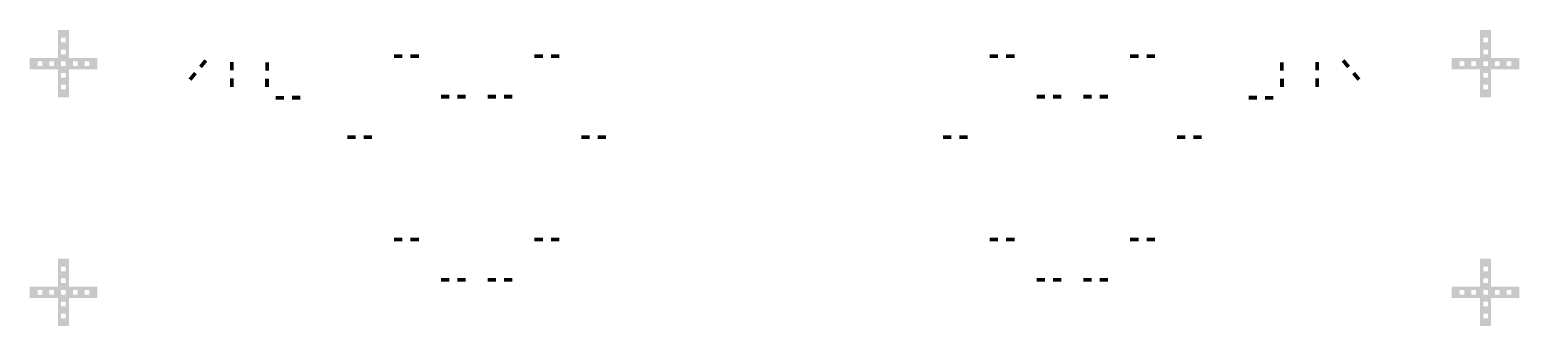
# Model space of a CAD drawing. Header units: inches. Extents: x 318 to 6682, y 368 to 1632.
import ezdxf

# ---------------------------------------------------------------- set-up
doc = ezdxf.new("R2010")
doc.units = ezdxf.units.IN
doc.header["$MEASUREMENT"] = 0

msp = doc.modelspace()

# ---------------------------------------------------------------- hatches: boundary and pattern name
h = msp.add_hatch(color=256)
h.paths.add_polyline_path([(582, 1512), (606, 1512), (606, 1464), (486, 1464), (486, 1368), (486, 1344), (438, 1344), (438, 1464), (342, 1464), (318, 1464), (318, 1512), (438, 1512), (438, 1608), (438, 1632), (486, 1632), (486, 1512), (582, 1512)], flags=0)
h.paths.add_polyline_path([(352, 1478), (372, 1478), (372, 1498), (352, 1498), (352, 1478)], flags=0)
h.paths.add_polyline_path([(402, 1478), (422, 1478), (422, 1498), (402, 1498), (402, 1478)], flags=0)
h.paths.add_polyline_path([(452, 1378), (472, 1378), (472, 1398), (452, 1398), (452, 1378)], flags=0)
h.paths.add_polyline_path([(452, 1428), (472, 1428), (472, 1448), (452, 1448), (452, 1428)], flags=0)
h.paths.add_polyline_path([(452, 1478), (472, 1478), (472, 1498), (452, 1498), (452, 1478)], flags=0)
h.paths.add_polyline_path([(452, 1528), (472, 1528), (472, 1548), (452, 1548), (452, 1528)], flags=0)
h.paths.add_polyline_path([(452, 1578), (472, 1578), (472, 1598), (452, 1598), (452, 1578)], flags=0)
h.paths.add_polyline_path([(502, 1478), (522, 1478), (522, 1498), (502, 1498), (502, 1478)], flags=0)
h.paths.add_polyline_path([(552, 1478), (572, 1478), (572, 1498), (552, 1498), (552, 1478)], flags=0)
h = msp.add_hatch(color=256)
h.paths.add_polyline_path([(6658, 1512), (6682, 1512), (6682, 1464), (6562, 1464), (6562, 1368), (6562, 1344), (6514, 1344), (6514, 1464), (6418, 1464), (6394, 1464), (6394, 1512), (6514, 1512), (6514, 1608), (6514, 1632), (6562, 1632), (6562, 1512), (6658, 1512)], flags=0)
h.paths.add_polyline_path([(6428, 1478), (6448, 1478), (6448, 1498), (6428, 1498), (6428, 1478)], flags=0)
h.paths.add_polyline_path([(6478, 1478), (6498, 1478), (6498, 1498), (6478, 1498), (6478, 1478)], flags=0)
h.paths.add_polyline_path([(6528, 1378), (6548, 1378), (6548, 1398), (6528, 1398), (6528, 1378)], flags=0)
h.paths.add_polyline_path([(6528, 1428), (6548, 1428), (6548, 1448), (6528, 1448), (6528, 1428)], flags=0)
h.paths.add_polyline_path([(6528, 1478), (6548, 1478), (6548, 1498), (6528, 1498), (6528, 1478)], flags=0)
h.paths.add_polyline_path([(6528, 1528), (6548, 1528), (6548, 1548), (6528, 1548), (6528, 1528)], flags=0)
h.paths.add_polyline_path([(6528, 1578), (6548, 1578), (6548, 1598), (6528, 1598), (6528, 1578)], flags=0)
h.paths.add_polyline_path([(6578, 1478), (6598, 1478), (6598, 1498), (6578, 1498), (6578, 1478)], flags=0)
h.paths.add_polyline_path([(6628, 1478), (6648, 1478), (6648, 1498), (6628, 1498), (6628, 1478)], flags=0)
for points in [[(1064.1, 1506.5), (1076.5, 1496.3), (1053.5, 1468.6), (1041.2, 1478.8), (1064.1, 1506.5)], [(1173.7, 1494.7), (1189.7, 1494.7), (1189.5, 1458.7), (1173.5, 1458.7), (1173.7, 1494.7)], [(1323.9, 1494), (1339.9, 1493.9), (1339.8, 1457.9), (1323.8, 1458), (1323.9, 1494)], [(1910.5, 1527.2), (1910.5, 1511.2), (1874.5, 1511.2), (1874.5, 1527.2), (1910.5, 1527.2)], [(1980.5, 1527.2), (1980.5, 1511.2), (1944.5, 1511.2), (1944.5, 1527.2), (1980.5, 1527.2)], [(2474.5, 1511.2), (2474.5, 1527.2), (2510.5, 1527.2), (2510.5, 1511.2), (2474.5, 1511.2)], [(2544.5, 1511.2), (2544.5, 1527.2), (2580.5, 1527.2), (2580.5, 1511.2), (2544.5, 1511.2)], [(4455.5, 1511.2), (4419.5, 1511.2), (4419.5, 1527.2), (4455.5, 1527.2), (4455.5, 1511.2)], [(4525.5, 1511.2), (4489.5, 1511.2), (4489.5, 1527.2), (4525.5, 1527.2), (4525.5, 1511.2)], [(5019.5, 1511.2), (5019.5, 1527.2), (5055.5, 1527.2), (5055.5, 1511.2), (5019.5, 1511.2)], [(5089.5, 1511.2), (5089.5, 1527.2), (5125.5, 1527.2), (5125.5, 1511.2), (5089.5, 1511.2)], [(5676.2, 1458), (5660.2, 1457.9), (5660.1, 1493.9), (5676.1, 1494), (5676.2, 1458)], [(5826.5, 1458.7), (5810.5, 1458.7), (5810.3, 1494.7), (5826.3, 1494.7), (5826.5, 1458.7)], [(5958.8, 1478.8), (5946.5, 1468.6), (5923.5, 1496.3), (5935.9, 1506.5), (5958.8, 1478.8)], [(1019.5, 1452.6), (1031.9, 1442.4), (1008.9, 1414.7), (996.6, 1424.9), (1019.5, 1452.6)], [(1173.4, 1424.7), (1189.4, 1424.7), (1189.2, 1388.7), (1173.2, 1388.7), (1173.4, 1424.7)], [(1323.6, 1424), (1339.6, 1423.9), (1339.4, 1387.9), (1323.4, 1388), (1323.6, 1424)], [(5676.6, 1388), (5660.6, 1387.9), (5660.4, 1423.9), (5676.4, 1424), (5676.6, 1388)], [(5826.8, 1388.7), (5810.8, 1388.7), (5810.6, 1424.7), (5826.6, 1424.7), (5826.8, 1388.7)], [(6003.4, 1424.9), (5991.1, 1414.7), (5968.1, 1442.4), (5980.5, 1452.6), (6003.4, 1424.9)], [(1403.9, 1350.4), (1404.1, 1334.4), (1368.1, 1334.1), (1367.9, 1350.1), (1403.9, 1350.4)], [(1473.9, 1350.8), (1474.1, 1334.8), (1438.1, 1334.6), (1437.9, 1350.6), (1473.9, 1350.8)], [(2074.5, 1339), (2074.5, 1355), (2110.5, 1355), (2110.5, 1339), (2074.5, 1339)], [(2144.5, 1339), (2144.5, 1355), (2180.5, 1355), (2180.5, 1339), (2144.5, 1339)], [(2310.5, 1355), (2310.5, 1339), (2274.5, 1339), (2274.5, 1355), (2310.5, 1355)], [(2380.5, 1355), (2380.5, 1339), (2344.5, 1339), (2344.5, 1355), (2380.5, 1355)], [(4619.5, 1355), (4655.5, 1355), (4655.5, 1339), (4619.5, 1339), (4619.5, 1355)], [(4689.5, 1355), (4725.5, 1355), (4725.5, 1339), (4689.5, 1339), (4689.5, 1355)], [(4855.5, 1339), (4819.5, 1339), (4819.5, 1355), (4855.5, 1355), (4855.5, 1339)], [(4925.5, 1339), (4889.5, 1339), (4889.5, 1355), (4925.5, 1355), (4925.5, 1339)], [(5562.1, 1350.6), (5561.9, 1334.6), (5525.9, 1334.8), (5526.1, 1350.8), (5562.1, 1350.6)], [(5632.1, 1350.1), (5631.9, 1334.1), (5595.9, 1334.4), (5596.1, 1350.4), (5632.1, 1350.1)], [(1674.5, 1166.7), (1674.5, 1182.7), (1710.5, 1182.7), (1710.5, 1166.7), (1674.5, 1166.7)], [(1744.5, 1166.7), (1744.5, 1182.7), (1780.5, 1182.7), (1780.5, 1166.7), (1744.5, 1166.7)], [(2710.5, 1182.7), (2710.5, 1166.7), (2674.5, 1166.7), (2674.5, 1182.7), (2710.5, 1182.7)], [(2780.5, 1182.7), (2780.5, 1166.7), (2744.5, 1166.7), (2744.5, 1182.7), (2780.5, 1182.7)], [(4219.5, 1182.7), (4255.5, 1182.7), (4255.5, 1166.7), (4219.5, 1166.7), (4219.5, 1182.7)], [(4289.5, 1166.7), (4289.5, 1182.7), (4325.5, 1182.7), (4325.5, 1166.7), (4289.5, 1166.7)], [(5255.5, 1166.7), (5219.5, 1166.7), (5219.5, 1182.7), (5255.5, 1182.7), (5255.5, 1166.7)], [(5325.5, 1182.7), (5325.5, 1166.7), (5289.5, 1166.7), (5289.5, 1182.7), (5325.5, 1182.7)], [(1910.5, 745.6), (1910.5, 729.6), (1874.5, 729.6), (1874.5, 745.6), (1910.5, 745.6)], [(1980.5, 745.6), (1980.5, 729.6), (1944.5, 729.6), (1944.5, 745.6), (1980.5, 745.6)], [(2474.5, 729.6), (2474.5, 745.6), (2510.5, 745.6), (2510.5, 729.6), (2474.5, 729.6)], [(2544.5, 729.6), (2544.5, 745.6), (2580.5, 745.6), (2580.5, 729.6), (2544.5, 729.6)], [(4455.5, 729.6), (4419.5, 729.6), (4419.5, 745.6), (4455.5, 745.6), (4455.5, 729.6)], [(4525.5, 729.6), (4489.5, 729.6), (4489.5, 745.6), (4525.5, 745.6), (4525.5, 729.6)], [(5019.5, 745.6), (5055.5, 745.6), (5055.5, 729.6), (5019.5, 729.6), (5019.5, 745.6)], [(5089.5, 745.6), (5125.5, 745.6), (5125.5, 729.6), (5089.5, 729.6), (5089.5, 745.6)], [(2074.5, 557.4), (2074.5, 573.4), (2110.5, 573.4), (2110.5, 557.4), (2074.5, 557.4)], [(2144.5, 557.4), (2144.5, 573.4), (2180.5, 573.4), (2180.5, 557.4), (2144.5, 557.4)], [(2310.5, 573.4), (2310.5, 557.4), (2274.5, 557.4), (2274.5, 573.4), (2310.5, 573.4)], [(2380.5, 573.4), (2380.5, 557.4), (2344.5, 557.4), (2344.5, 573.4), (2380.5, 573.4)], [(4619.5, 557.4), (4619.5, 573.4), (4655.5, 573.4), (4655.5, 557.4), (4619.5, 557.4)], [(4689.5, 557.4), (4689.5, 573.4), (4725.5, 573.4), (4725.5, 557.4), (4689.5, 557.4)], [(4855.5, 573.4), (4855.5, 557.4), (4819.5, 557.4), (4819.5, 573.4), (4855.5, 573.4)], [(4925.5, 573.4), (4925.5, 557.4), (4889.5, 557.4), (4889.5, 573.4), (4925.5, 573.4)]]:
    msp.add_hatch(color=256).paths.add_polyline_path(points, flags=0)
h = msp.add_hatch(color=256)
h.paths.add_polyline_path([(582, 536), (606, 536), (606, 488), (486, 488), (486, 392), (486, 368), (438, 368), (438, 488), (342, 488), (318, 488), (318, 536), (438, 536), (438, 632), (438, 656), (486, 656), (486, 536), (582, 536)], flags=0)
h.paths.add_polyline_path([(352, 502), (372, 502), (372, 522), (352, 522), (352, 502)], flags=0)
h.paths.add_polyline_path([(402, 502), (422, 502), (422, 522), (402, 522), (402, 502)], flags=0)
h.paths.add_polyline_path([(452, 402), (472, 402), (472, 422), (452, 422), (452, 402)], flags=0)
h.paths.add_polyline_path([(452, 452), (472, 452), (472, 472), (452, 472), (452, 452)], flags=0)
h.paths.add_polyline_path([(452, 502), (472, 502), (472, 522), (452, 522), (452, 502)], flags=0)
h.paths.add_polyline_path([(452, 552), (472, 552), (472, 572), (452, 572), (452, 552)], flags=0)
h.paths.add_polyline_path([(452, 602), (472, 602), (472, 622), (452, 622), (452, 602)], flags=0)
h.paths.add_polyline_path([(502, 502), (522, 502), (522, 522), (502, 522), (502, 502)], flags=0)
h.paths.add_polyline_path([(552, 502), (572, 502), (572, 522), (552, 522), (552, 502)], flags=0)
h = msp.add_hatch(color=256)
h.paths.add_polyline_path([(6658, 536), (6682, 536), (6682, 488), (6562, 488), (6562, 392), (6562, 368), (6514, 368), (6514, 488), (6418, 488), (6394, 488), (6394, 536), (6514, 536), (6514, 632), (6514, 656), (6562, 656), (6562, 536), (6658, 536)], flags=0)
h.paths.add_polyline_path([(6428, 502), (6448, 502), (6448, 522), (6428, 522), (6428, 502)], flags=0)
h.paths.add_polyline_path([(6478, 502), (6498, 502), (6498, 522), (6478, 522), (6478, 502)], flags=0)
h.paths.add_polyline_path([(6528, 402), (6548, 402), (6548, 422), (6528, 422), (6528, 402)], flags=0)
h.paths.add_polyline_path([(6528, 452), (6548, 452), (6548, 472), (6528, 472), (6528, 452)], flags=0)
h.paths.add_polyline_path([(6528, 502), (6548, 502), (6548, 522), (6528, 522), (6528, 502)], flags=0)
h.paths.add_polyline_path([(6528, 552), (6548, 552), (6548, 572), (6528, 572), (6528, 552)], flags=0)
h.paths.add_polyline_path([(6528, 602), (6548, 602), (6548, 622), (6528, 622), (6528, 602)], flags=0)
h.paths.add_polyline_path([(6578, 502), (6598, 502), (6598, 522), (6578, 522), (6578, 502)], flags=0)
h.paths.add_polyline_path([(6628, 502), (6648, 502), (6648, 522), (6628, 522), (6628, 502)], flags=0)

doc.saveas('drawing.dxf')
